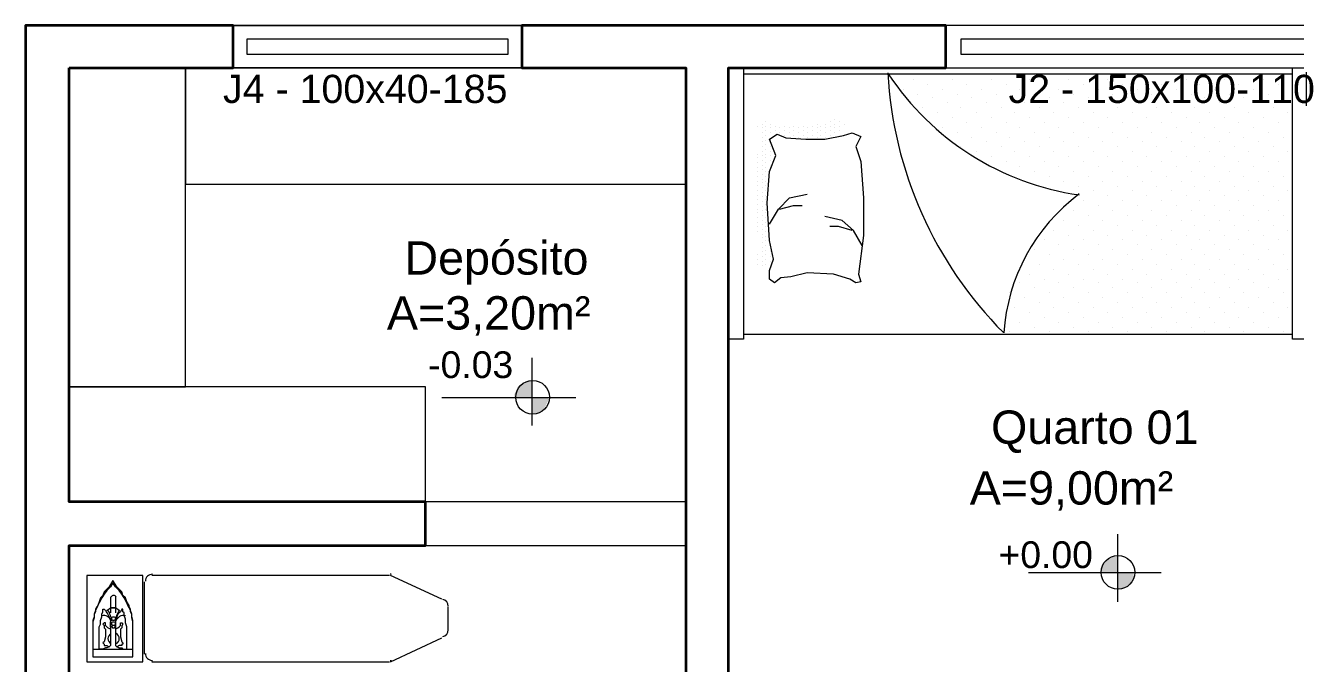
# Model space of a CAD drawing. Header units: millimetres. Extents: x 51.3 to 71.5, y 31.8 to 61.9.
# Drawn here: x 55.062 to 59.453, y 54.189 to 56.396 of the extents above; entities that cross this region are included whole.
import ezdxf

# ---------------------------------------------------------------- set-up
doc = ezdxf.new("R2010")
doc.units = ezdxf.units.MM
for name, color, linetype in [('PDF_COTAS', 1, 'Continuous'), ('PDF_Parede Corte', 7, 'Continuous'), ('PDF_Texto', 7, 'Continuous')]:
    doc.layers.add(name, color=color, linetype=linetype)
for name, color, linetype, true_color in [('PDF_Janelas', 7, 'Continuous', 0xffbf7f), ('PDF_Layout', 7, 'Continuous', 0x767676), ('PDF_PISO', 7, 'Continuous', 0xb9b9b9)]:
    doc.layers.add(name, color=color, linetype=linetype, true_color=true_color)
doc.styles.add('PDF Arial', font='arial.ttf')

msp = doc.modelspace()

# ---------------------------------------------------------------- hatches: boundary and pattern name
at = {"layer": 'PDF_COTAS', "transparency": 33554559}
h = msp.add_hatch(color=256, dxfattribs=at)
h.paths.add_polyline_path([(56.8692, 55.1073), (56.813, 55.1073), (56.813, 55.0511), (56.8217, 55.0511), (56.8476, 55.0641), (56.8563, 55.0728), (56.8692, 55.0987)])
h.paths.add_polyline_path([(56.813, 55.1679), (56.8001, 55.1679), (56.7741, 55.1549), (56.7655, 55.1463), (56.7525, 55.1203), (56.7525, 55.1073), (56.813, 55.1073)])
h = msp.add_hatch(color=256, dxfattribs=at)
h.paths.add_polyline_path([(58.8927, 54.502), (58.8365, 54.502), (58.8365, 54.4415), (58.8451, 54.4458), (58.8538, 54.4458), (58.8711, 54.4545), (58.8797, 54.4631), (58.8927, 54.4891)])
h.paths.add_polyline_path([(58.8365, 54.5582), (58.8235, 54.5582), (58.7976, 54.5453), (58.7889, 54.5366), (58.7803, 54.5193), (58.7803, 54.5107), (58.7759, 54.502), (58.8365, 54.502)])

# ---------------------------------------------------------------- linework, layer by layer
at = {"layer": 'PDF_COTAS', "lineweight": 5}
for points in [[(56.813, 55.2457), (56.813, 55.0122)], [(56.9644, 55.1073), (56.5017, 55.1073)], [(58.8365, 54.6361), (58.8365, 54.4026)], [(58.9878, 54.502), (58.5295, 54.502)]]:
    msp.add_lwpolyline(points, dxfattribs=at)
for centre in [(56.8152, 55.1095), (58.8386, 54.5042)]:
    msp.add_circle(centre, 0.0584, dxfattribs=at)
at = {"layer": 'PDF_Janelas', "lineweight": 5}
for points in [[(56.2769, 56.2488), (56.7784, 56.2488), (56.7784, 56.3958), (55.7797, 56.3958), (55.7797, 56.2488)], [(58.9921, 56.2488), (59.7444, 56.2488), (59.7444, 56.3958), (58.2441, 56.3958), (58.2441, 56.2488)], [(56.2769, 56.2963), (56.7309, 56.2963), (56.7309, 56.3482), (55.8273, 56.3482), (55.8273, 56.2963)], [(58.9921, 56.2963), (59.6926, 56.2963), (59.6926, 56.3482), (58.296, 56.3482), (58.296, 56.2963)]]:
    msp.add_lwpolyline(points, close=True, dxfattribs=at)
at = {"layer": 'PDF_Layout', "lineweight": 5}
for points in [[(55.062, 53.2482), (55.062, 56.3958), (57.3448, 56.3958)], [(59.4418, 56.2272), (57.5437, 56.2272)], [(58.0799, 56.2272), (58.0799, 56.2272)], [(58.1317, 56.2099), (58.1317, 56.2099)], [(58.2139, 56.2272), (58.2139, 56.2272)], [(58.2658, 56.2099), (58.2658, 56.2099)], [(58.3479, 56.2272), (58.3479, 56.2272)], [(58.3998, 56.2099), (58.3998, 56.2099)], [(58.4819, 56.2272), (58.4819, 56.2272)], [(58.5338, 56.2099), (58.5338, 56.2099)], [(58.616, 56.2272), (58.616, 56.2272)], [(58.6679, 56.2099), (58.6679, 56.2099)], [(58.7543, 56.2272), (58.7543, 56.2272)], [(58.8019, 56.2099), (58.8019, 56.2099)], [(58.8884, 56.2272), (58.8884, 56.2272)], [(58.9359, 56.2099), (58.9359, 56.2099)], [(59.0224, 56.2272), (59.0224, 56.2272)], [(59.0743, 56.2099), (59.0743, 56.2099)], [(59.1564, 56.2272), (59.1564, 56.2272)], [(59.2083, 56.2099), (59.2083, 56.2099)], [(59.2905, 56.2272), (59.2905, 56.2272)], [(59.3423, 56.2099), (59.3423, 56.2099)], [(59.4245, 56.2272), (59.4245, 56.2272)], [(58.0971, 56.1753), (58.0971, 56.1753)], [(58.1447, 56.158), (58.1447, 56.158)], [(58.1793, 56.1926), (58.1793, 56.1926)], [(58.2312, 56.1753), (58.2312, 56.1753)], [(58.2831, 56.158), (58.2831, 56.158)], [(58.3133, 56.1926), (58.3133, 56.1926)], [(58.3652, 56.1753), (58.3652, 56.1753)], [(58.4171, 56.158), (58.4171, 56.158)], [(58.4517, 56.1926), (58.4517, 56.1926)], [(58.4992, 56.1753), (58.4992, 56.1753)], [(58.5511, 56.158), (58.5511, 56.158)], [(58.5857, 56.1926), (58.5857, 56.1926)], [(58.6333, 56.1753), (58.6333, 56.1753)], [(58.6852, 56.158), (58.6852, 56.158)], [(58.7197, 56.1926), (58.7197, 56.1926)], [(58.7716, 56.1753), (58.7716, 56.1753)], [(58.8192, 56.158), (58.8192, 56.158)], [(58.8538, 56.1926), (58.8538, 56.1926)], [(58.9057, 56.1753), (58.9057, 56.1753)], [(58.9532, 56.158), (58.9532, 56.158)], [(58.9878, 56.1926), (58.9878, 56.1926)], [(59.0397, 56.1753), (59.0397, 56.1753)], [(59.0916, 56.158), (59.0916, 56.158)], [(59.1218, 56.1926), (59.1218, 56.1926)], [(59.1737, 56.1753), (59.1737, 56.1753)], [(59.2256, 56.158), (59.2256, 56.158)], [(59.2559, 56.1926), (59.2559, 56.1926)], [(59.3078, 56.1753), (59.3078, 56.1753)], [(59.3596, 56.158), (59.3596, 56.158)], [(59.3942, 56.1926), (59.3942, 56.1926)], [(58.1966, 56.145), (58.1966, 56.145)], [(58.2485, 56.1277), (58.2485, 56.1277)], [(58.3306, 56.145), (58.3306, 56.145)], [(58.3825, 56.1277), (58.3825, 56.1277)], [(58.4647, 56.145), (58.4647, 56.145)], [(58.5165, 56.1277), (58.5165, 56.1277)], [(58.603, 56.145), (58.603, 56.145)], [(58.6506, 56.1277), (58.6506, 56.1277)], [(58.737, 56.145), (58.737, 56.145)], [(58.7846, 56.1277), (58.7846, 56.1277)], [(58.8711, 56.145), (58.8711, 56.145)], [(58.923, 56.1277), (58.923, 56.1277)], [(59.0051, 56.145), (59.0051, 56.145)], [(59.057, 56.1277), (59.057, 56.1277)], [(59.1391, 56.145), (59.1391, 56.145)], [(59.191, 56.1277), (59.191, 56.1277)], [(59.2732, 56.145), (59.2732, 56.145)], [(59.325, 56.1277), (59.325, 56.1277)], [(59.4115, 56.145), (59.4115, 56.145)], [(57.8593, 56.0715), (57.8593, 56.0715)], [(58.162, 56.1104), (58.162, 56.1104)], [(58.2139, 56.0931), (58.2139, 56.0931)], [(58.2658, 56.0758), (58.2658, 56.0758)], [(58.296, 56.1104), (58.296, 56.1104)], [(58.3479, 56.0931), (58.3479, 56.0931)], [(58.3998, 56.0758), (58.3998, 56.0758)], [(58.4344, 56.1104), (58.4344, 56.1104)], [(58.4819, 56.0931), (58.4819, 56.0931)], [(58.5338, 56.0758), (58.5338, 56.0758)], [(58.5684, 56.1104), (58.5684, 56.1104)], [(58.616, 56.0931), (58.616, 56.0931)], [(58.6679, 56.0758), (58.6679, 56.0758)], [(58.7024, 56.1104), (58.7024, 56.1104)], [(58.7543, 56.0931), (58.7543, 56.0931)], [(58.8019, 56.0758), (58.8019, 56.0758)], [(58.8365, 56.1104), (58.8365, 56.1104)], [(58.8884, 56.0931), (58.8884, 56.0931)], [(58.9359, 56.0758), (58.9359, 56.0758)], [(58.9705, 56.1104), (58.9705, 56.1104)], [(59.0224, 56.0931), (59.0224, 56.0931)], [(59.0743, 56.0758), (59.0743, 56.0758)], [(59.1045, 56.1104), (59.1045, 56.1104)], [(59.1564, 56.0931), (59.1564, 56.0931)], [(59.2083, 56.0758), (59.2083, 56.0758)], [(59.2429, 56.1104), (59.2429, 56.1104)], [(59.2905, 56.0931), (59.2905, 56.0931)], [(59.3423, 56.0758), (59.3423, 56.0758)], [(59.3769, 56.1104), (59.3769, 56.1104)], [(59.4245, 56.0931), (59.4245, 56.0931)], [(57.5913, 56.0456), (57.5913, 56.0456)], [(57.6086, 56.0542), (57.6086, 56.0542)], [(57.6086, 56.0412), (57.6086, 56.0412)], [(57.6215, 56.0629), (57.6215, 56.0629)], [(57.6215, 56.0456), (57.6215, 56.0456)], [(57.6215, 56.0326), (57.6215, 56.0326)], [(57.6388, 56.0542), (57.6388, 56.0542)], [(57.6388, 56.0412), (57.6388, 56.0412)], [(57.6561, 56.0456), (57.6561, 56.0456)], [(57.6561, 56.0326), (57.6561, 56.0326)], [(57.6691, 56.0412), (57.6691, 56.0412)], [(57.6864, 56.0456), (57.6864, 56.0456)], [(57.6864, 56.0326), (57.6864, 56.0326)], [(57.7037, 56.0412), (57.7037, 56.0412)], [(57.7167, 56.0456), (57.7167, 56.0456)], [(57.7167, 56.0326), (57.7167, 56.0326)], [(57.734, 56.0412), (57.734, 56.0412)], [(57.7513, 56.0456), (57.7513, 56.0456)], [(57.7513, 56.0326), (57.7513, 56.0326)], [(57.7642, 56.0412), (57.7642, 56.0412)], [(57.7815, 56.0456), (57.7815, 56.0456)], [(57.7815, 56.0326), (57.7815, 56.0326)], [(57.7988, 56.0542), (57.7988, 56.0542)], [(57.7988, 56.0412), (57.7988, 56.0412)], [(57.8118, 56.0456), (57.8118, 56.0456)], [(57.8118, 56.0326), (57.8118, 56.0326)], [(57.8291, 56.0542), (57.8291, 56.0542)], [(57.8291, 56.0412), (57.8291, 56.0412)], [(57.8464, 56.0629), (57.8464, 56.0629)], [(57.8464, 56.0456), (57.8464, 56.0456)], [(57.8464, 56.0326), (57.8464, 56.0326)], [(57.8593, 56.0542), (57.8593, 56.0542)], [(57.8593, 56.0412), (57.8593, 56.0412)], [(57.8766, 56.0629), (57.8766, 56.0629)], [(57.8766, 56.0456), (57.8766, 56.0456)], [(57.8766, 56.0326), (57.8766, 56.0326)], [(57.8939, 56.0542), (57.8939, 56.0542)], [(58.2312, 56.0412), (58.2312, 56.0412)], [(58.3133, 56.0585), (58.3133, 56.0585)], [(58.3652, 56.0412), (58.3652, 56.0412)], [(58.4517, 56.0585), (58.4517, 56.0585)], [(58.4992, 56.0412), (58.4992, 56.0412)], [(58.5857, 56.0585), (58.5857, 56.0585)], [(58.6333, 56.0412), (58.6333, 56.0412)], [(58.7197, 56.0585), (58.7197, 56.0585)], [(58.7716, 56.0412), (58.7716, 56.0412)], [(58.8538, 56.0585), (58.8538, 56.0585)], [(58.9057, 56.0412), (58.9057, 56.0412)], [(58.9878, 56.0585), (58.9878, 56.0585)], [(59.0397, 56.0412), (59.0397, 56.0412)], [(59.1218, 56.0585), (59.1218, 56.0585)], [(59.1737, 56.0412), (59.1737, 56.0412)], [(59.2559, 56.0585), (59.2559, 56.0585)], [(59.3078, 56.0412), (59.3078, 56.0412)], [(59.3942, 56.0585), (59.3942, 56.0585)], [(57.6086, 56.0239), (57.6086, 56.0239)], [(57.6086, 56.0067), (57.6086, 56.0067)], [(57.6086, 55.9937), (57.6086, 55.9937)], [(57.6215, 56.0153), (57.6215, 56.0153)], [(57.6215, 55.998), (57.6215, 55.998)], [(57.6215, 55.985), (57.6215, 55.985)], [(57.6388, 56.0239), (57.6388, 56.0239)], [(57.6388, 56.0067), (57.6388, 56.0067)], [(57.6388, 55.9937), (57.6388, 55.9937)], [(57.6561, 56.0153), (57.6561, 56.0153)], [(57.6691, 56.0239), (57.6691, 56.0239)], [(57.6864, 56.0153), (57.6864, 56.0153)], [(57.7037, 56.0239), (57.7037, 56.0239)], [(57.7037, 56.0067), (57.7037, 56.0067)], [(57.7167, 56.0153), (57.7167, 56.0153)], [(57.734, 56.0239), (57.734, 56.0239)], [(57.734, 56.0067), (57.734, 56.0067)], [(57.7513, 56.0153), (57.7513, 56.0153)], [(57.7642, 56.0239), (57.7642, 56.0239)], [(57.7642, 56.0067), (57.7642, 56.0067)], [(57.7815, 56.0153), (57.7815, 56.0153)], [(57.7988, 56.0239), (57.7988, 56.0239)], [(57.7988, 56.0067), (57.7988, 56.0067)], [(57.8118, 56.0153), (57.8118, 56.0153)], [(57.8291, 56.0239), (57.8291, 56.0239)], [(57.8291, 56.0067), (57.8291, 56.0067)], [(57.8464, 56.0153), (57.8464, 56.0153)], [(57.8593, 56.0239), (57.8593, 56.0239)], [(57.8766, 56.0153), (57.8766, 56.0153)], [(58.2831, 56.0239), (58.2831, 56.0239)], [(58.3306, 56.0067), (58.3306, 56.0067)], [(58.3825, 55.9937), (58.3825, 55.9937)], [(58.4171, 56.0239), (58.4171, 56.0239)], [(58.4647, 56.0067), (58.4647, 56.0067)], [(58.5165, 55.9937), (58.5165, 55.9937)], [(58.5511, 56.0239), (58.5511, 56.0239)], [(58.603, 56.0067), (58.603, 56.0067)], [(58.6506, 55.9937), (58.6506, 55.9937)], [(58.6852, 56.0239), (58.6852, 56.0239)], [(58.737, 56.0067), (58.737, 56.0067)], [(58.7846, 55.9937), (58.7846, 55.9937)], [(58.8192, 56.0239), (58.8192, 56.0239)], [(58.8711, 56.0067), (58.8711, 56.0067)], [(58.923, 55.9937), (58.923, 55.9937)], [(58.9532, 56.0239), (58.9532, 56.0239)], [(59.0051, 56.0067), (59.0051, 56.0067)], [(59.057, 55.9937), (59.057, 55.9937)], [(59.0916, 56.0239), (59.0916, 56.0239)], [(59.1391, 56.0067), (59.1391, 56.0067)], [(59.191, 55.9937), (59.191, 55.9937)], [(59.2256, 56.0239), (59.2256, 56.0239)], [(59.2732, 56.0067), (59.2732, 56.0067)], [(59.325, 55.9937), (59.325, 55.9937)], [(59.3596, 56.0239), (59.3596, 56.0239)], [(59.4115, 56.0067), (59.4115, 56.0067)], [(57.5913, 55.9504), (57.5913, 55.9504)], [(57.5913, 55.9375), (57.5913, 55.9375)], [(57.6086, 55.9764), (57.6086, 55.9764)], [(57.6086, 55.9591), (57.6086, 55.9591)], [(57.6086, 55.9461), (57.6086, 55.9461)], [(57.6215, 55.9677), (57.6215, 55.9677)], [(57.6215, 55.9504), (57.6215, 55.9504)], [(57.6215, 55.9375), (57.6215, 55.9375)], [(57.6388, 55.9764), (57.6388, 55.9764)], [(57.6388, 55.9591), (57.6388, 55.9591)], [(57.6388, 55.9461), (57.6388, 55.9461)], [(58.296, 55.9764), (58.296, 55.9764)], [(58.3479, 55.9591), (58.3479, 55.9591)], [(58.3998, 55.9418), (58.3998, 55.9418)], [(58.4344, 55.9764), (58.4344, 55.9764)], [(58.4819, 55.9591), (58.4819, 55.9591)], [(58.5338, 55.9418), (58.5338, 55.9418)], [(58.5684, 55.9764), (58.5684, 55.9764)], [(58.616, 55.9591), (58.616, 55.9591)], [(58.6679, 55.9418), (58.6679, 55.9418)], [(58.7024, 55.9764), (58.7024, 55.9764)], [(58.7543, 55.9591), (58.7543, 55.9591)], [(58.8019, 55.9418), (58.8019, 55.9418)], [(58.8365, 55.9764), (58.8365, 55.9764)], [(58.8884, 55.9591), (58.8884, 55.9591)], [(58.9359, 55.9418), (58.9359, 55.9418)], [(58.9705, 55.9764), (58.9705, 55.9764)], [(59.0224, 55.9591), (59.0224, 55.9591)], [(59.0743, 55.9418), (59.0743, 55.9418)], [(59.1045, 55.9764), (59.1045, 55.9764)], [(59.1564, 55.9591), (59.1564, 55.9591)], [(59.2083, 55.9418), (59.2083, 55.9418)], [(59.2429, 55.9764), (59.2429, 55.9764)], [(59.2905, 55.9591), (59.2905, 55.9591)], [(59.3423, 55.9418), (59.3423, 55.9418)], [(59.3769, 55.9764), (59.3769, 55.9764)], [(59.4245, 55.9591), (59.4245, 55.9591)], [(57.5913, 55.9202), (57.5913, 55.9202)], [(57.5913, 55.9029), (57.5913, 55.9029)], [(57.6086, 55.9288), (57.6086, 55.9288)], [(57.6086, 55.9115), (57.6086, 55.9115)], [(57.6086, 55.8986), (57.6086, 55.8986)], [(57.6215, 55.9202), (57.6215, 55.9202)], [(57.6215, 55.9029), (57.6215, 55.9029)], [(57.6388, 55.9288), (57.6388, 55.9288)], [(57.6388, 55.9115), (57.6388, 55.9115)], [(58.4517, 55.9245), (58.4517, 55.9245)], [(58.4992, 55.9072), (58.4992, 55.9072)], [(58.5857, 55.9245), (58.5857, 55.9245)], [(58.6333, 55.9072), (58.6333, 55.9072)], [(58.7197, 55.9245), (58.7197, 55.9245)], [(58.7716, 55.9072), (58.7716, 55.9072)], [(58.8538, 55.9245), (58.8538, 55.9245)], [(58.9057, 55.9072), (58.9057, 55.9072)], [(58.9878, 55.9245), (58.9878, 55.9245)], [(59.0397, 55.9072), (59.0397, 55.9072)], [(59.1218, 55.9245), (59.1218, 55.9245)], [(59.1737, 55.9072), (59.1737, 55.9072)], [(59.2559, 55.9245), (59.2559, 55.9245)], [(59.3078, 55.9072), (59.3078, 55.9072)], [(59.3942, 55.9245), (59.3942, 55.9245)], [(57.5913, 55.8899), (57.5913, 55.8899)], [(57.5913, 55.8726), (57.5913, 55.8726)], [(57.5913, 55.8553), (57.5913, 55.8553)], [(57.6086, 55.8813), (57.6086, 55.8813)], [(57.6086, 55.864), (57.6086, 55.864)], [(57.6086, 55.851), (57.6086, 55.851)], [(57.6215, 55.8899), (57.6215, 55.8899)], [(57.6215, 55.8726), (57.6215, 55.8726)], [(57.6215, 55.8553), (57.6215, 55.8553)], [(58.5165, 55.8553), (58.5165, 55.8553)], [(58.5511, 55.8899), (58.5511, 55.8899)], [(58.603, 55.8726), (58.603, 55.8726)], [(58.6506, 55.8553), (58.6506, 55.8553)], [(58.6852, 55.8899), (58.6852, 55.8899)], [(58.737, 55.8726), (58.737, 55.8726)], [(58.7846, 55.8553), (58.7846, 55.8553)], [(58.8192, 55.8899), (58.8192, 55.8899)], [(58.8711, 55.8726), (58.8711, 55.8726)], [(58.923, 55.8553), (58.923, 55.8553)], [(58.9532, 55.8899), (58.9532, 55.8899)], [(59.0051, 55.8726), (59.0051, 55.8726)], [(59.057, 55.8553), (59.057, 55.8553)], [(59.0916, 55.8899), (59.0916, 55.8899)], [(59.1391, 55.8726), (59.1391, 55.8726)], [(59.191, 55.8553), (59.191, 55.8553)], [(59.2256, 55.8899), (59.2256, 55.8899)], [(59.2732, 55.8726), (59.2732, 55.8726)], [(59.325, 55.8553), (59.325, 55.8553)], [(59.3596, 55.8899), (59.3596, 55.8899)], [(59.4115, 55.8726), (59.4115, 55.8726)], [(57.5913, 55.8424), (57.5913, 55.8424)], [(57.5913, 55.8251), (57.5913, 55.8251)], [(57.5913, 55.8078), (57.5913, 55.8078)], [(57.6086, 55.8337), (57.6086, 55.8337)], [(57.6086, 55.8164), (57.6086, 55.8164)], [(57.6215, 55.8424), (57.6215, 55.8424)], [(57.6215, 55.8251), (57.6215, 55.8251)], [(57.6215, 55.8078), (57.6215, 55.8078)], [(57.6345, 55.7083), (57.6648, 55.7602), (57.7037, 55.7991), (57.7642, 55.8121)], [(58.5684, 55.838), (58.5684, 55.838)], [(58.7024, 55.838), (58.7024, 55.838)], [(58.7543, 55.8251), (58.7543, 55.8251)], [(58.8019, 55.8078), (58.8019, 55.8078)], [(58.8365, 55.838), (58.8365, 55.838)], [(58.8884, 55.8251), (58.8884, 55.8251)], [(58.9359, 55.8078), (58.9359, 55.8078)], [(58.9705, 55.838), (58.9705, 55.838)], [(59.0224, 55.8251), (59.0224, 55.8251)], [(59.0743, 55.8078), (59.0743, 55.8078)], [(59.1045, 55.838), (59.1045, 55.838)], [(59.1564, 55.8251), (59.1564, 55.8251)], [(59.2083, 55.8078), (59.2083, 55.8078)], [(59.2429, 55.838), (59.2429, 55.838)], [(59.2905, 55.8251), (59.2905, 55.8251)], [(59.3423, 55.8078), (59.3423, 55.8078)], [(59.3769, 55.838), (59.3769, 55.838)], [(59.4245, 55.8251), (59.4245, 55.8251)], [(57.5913, 55.7948), (57.5913, 55.7948)], [(57.5913, 55.7775), (57.5913, 55.7775)], [(57.6086, 55.8034), (57.6086, 55.8034)], [(57.6086, 55.7861), (57.6086, 55.7861)], [(57.6086, 55.7689), (57.6086, 55.7689)], [(57.6215, 55.7948), (57.6215, 55.7948)], [(57.6215, 55.7775), (57.6215, 55.7775)], [(57.6691, 55.7602), (57.7167, 55.7732), (57.7469, 55.7732)], [(58.7197, 55.7905), (58.7197, 55.7905)], [(58.7716, 55.7732), (58.7716, 55.7732)], [(58.8538, 55.7905), (58.8538, 55.7905)], [(58.9057, 55.7732), (58.9057, 55.7732)], [(58.9878, 55.7905), (58.9878, 55.7905)], [(59.0397, 55.7732), (59.0397, 55.7732)], [(59.1218, 55.7905), (59.1218, 55.7905)], [(59.1737, 55.7732), (59.1737, 55.7732)], [(59.2559, 55.7905), (59.2559, 55.7905)], [(59.3078, 55.7732), (59.3078, 55.7732)], [(59.3942, 55.7905), (59.3942, 55.7905)], [(57.5913, 55.7602), (57.5913, 55.7602)], [(57.5913, 55.7472), (57.5913, 55.7472)], [(57.5913, 55.7299), (57.5913, 55.7299)], [(57.6086, 55.7559), (57.6086, 55.7559)], [(57.6086, 55.7386), (57.6086, 55.7386)], [(57.6086, 55.7213), (57.6086, 55.7213)], [(57.6215, 55.7602), (57.6215, 55.7602)], [(57.6215, 55.7472), (57.6215, 55.7472)], [(57.6215, 55.7299), (57.6215, 55.7299)], [(57.9545, 55.6348), (57.9242, 55.6867), (57.8853, 55.7213), (57.8248, 55.7343)], [(58.6506, 55.7213), (58.6506, 55.7213)], [(58.6852, 55.7559), (58.6852, 55.7559)], [(58.737, 55.7386), (58.737, 55.7386)], [(58.7846, 55.7213), (58.7846, 55.7213)], [(58.8192, 55.7559), (58.8192, 55.7559)], [(58.8711, 55.7386), (58.8711, 55.7386)], [(58.923, 55.7213), (58.923, 55.7213)], [(58.9532, 55.7559), (58.9532, 55.7559)], [(59.0051, 55.7386), (59.0051, 55.7386)], [(59.057, 55.7213), (59.057, 55.7213)], [(59.0916, 55.7559), (59.0916, 55.7559)], [(59.1391, 55.7386), (59.1391, 55.7386)], [(59.191, 55.7213), (59.191, 55.7213)], [(59.2256, 55.7559), (59.2256, 55.7559)], [(59.2732, 55.7386), (59.2732, 55.7386)], [(59.325, 55.7213), (59.325, 55.7213)], [(59.3596, 55.7559), (59.3596, 55.7559)], [(59.4115, 55.7386), (59.4115, 55.7386)], [(57.5913, 55.7126), (57.5913, 55.7126)], [(57.5913, 55.6997), (57.5913, 55.6997)], [(57.5913, 55.6824), (57.5913, 55.6824)], [(57.6086, 55.7083), (57.6086, 55.7083)], [(57.6086, 55.691), (57.6086, 55.691)], [(57.6086, 55.6737), (57.6086, 55.6737)], [(57.6215, 55.7126), (57.6215, 55.7126)], [(57.6215, 55.6997), (57.6215, 55.6997)], [(57.6215, 55.6824), (57.6215, 55.6824)], [(57.9199, 55.6867), (57.8723, 55.6997), (57.8421, 55.6997)], [(58.616, 55.6867), (58.616, 55.6867)], [(58.7024, 55.704), (58.7024, 55.704)], [(58.7543, 55.6867), (58.7543, 55.6867)], [(58.8365, 55.704), (58.8365, 55.704)], [(58.8884, 55.6867), (58.8884, 55.6867)], [(58.9705, 55.704), (58.9705, 55.704)], [(59.0224, 55.6867), (59.0224, 55.6867)], [(59.1045, 55.704), (59.1045, 55.704)], [(59.1564, 55.6867), (59.1564, 55.6867)], [(59.2429, 55.704), (59.2429, 55.704)], [(59.2905, 55.6867), (59.2905, 55.6867)], [(59.3769, 55.704), (59.3769, 55.704)], [(59.4245, 55.6867), (59.4245, 55.6867)], [(57.6086, 55.6608), (57.6086, 55.6608)], [(57.6086, 55.6435), (57.6086, 55.6435)], [(57.6215, 55.6651), (57.6215, 55.6651)], [(57.6215, 55.6521), (57.6215, 55.6521)], [(57.6215, 55.6348), (57.6215, 55.6348)], [(58.5857, 55.6564), (58.5857, 55.6564)], [(58.6333, 55.6391), (58.6333, 55.6391)], [(58.6679, 55.6694), (58.6679, 55.6694)], [(58.7197, 55.6564), (58.7197, 55.6564)], [(58.7716, 55.6391), (58.7716, 55.6391)], [(58.8019, 55.6694), (58.8019, 55.6694)], [(58.8538, 55.6564), (58.8538, 55.6564)], [(58.9057, 55.6391), (58.9057, 55.6391)], [(58.9359, 55.6694), (58.9359, 55.6694)], [(58.9878, 55.6564), (58.9878, 55.6564)], [(59.0397, 55.6391), (59.0397, 55.6391)], [(59.0743, 55.6694), (59.0743, 55.6694)], [(59.1218, 55.6564), (59.1218, 55.6564)], [(59.1737, 55.6391), (59.1737, 55.6391)], [(59.2083, 55.6694), (59.2083, 55.6694)], [(59.2559, 55.6564), (59.2559, 55.6564)], [(59.3078, 55.6391), (59.3078, 55.6391)], [(59.3423, 55.6694), (59.3423, 55.6694)], [(59.3942, 55.6564), (59.3942, 55.6564)], [(57.5913, 55.6046), (57.5913, 55.6046)], [(57.5913, 55.5873), (57.5913, 55.5873)], [(57.6086, 55.6262), (57.6086, 55.6262)], [(57.6086, 55.6132), (57.6086, 55.6132)], [(57.6086, 55.5959), (57.6086, 55.5959)], [(57.6215, 55.6175), (57.6215, 55.6175)], [(57.6215, 55.6046), (57.6215, 55.6046)], [(57.6215, 55.5873), (57.6215, 55.5873)], [(57.6388, 55.6262), (57.6388, 55.6262)], [(57.6388, 55.6132), (57.6388, 55.6132)], [(57.6388, 55.5959), (57.6388, 55.5959)], [(58.5165, 55.5873), (58.5165, 55.5873)], [(58.5511, 55.6219), (58.5511, 55.6219)], [(58.603, 55.6046), (58.603, 55.6046)], [(58.6506, 55.5873), (58.6506, 55.5873)], [(58.6852, 55.6219), (58.6852, 55.6219)], [(58.737, 55.6046), (58.737, 55.6046)], [(58.7846, 55.5873), (58.7846, 55.5873)], [(58.8192, 55.6219), (58.8192, 55.6219)], [(58.8711, 55.6046), (58.8711, 55.6046)], [(58.923, 55.5873), (58.923, 55.5873)], [(58.9532, 55.6219), (58.9532, 55.6219)], [(59.0051, 55.6046), (59.0051, 55.6046)], [(59.057, 55.5873), (59.057, 55.5873)], [(59.0916, 55.6219), (59.0916, 55.6219)], [(59.1391, 55.6046), (59.1391, 55.6046)], [(59.191, 55.5873), (59.191, 55.5873)], [(59.2256, 55.6219), (59.2256, 55.6219)], [(59.2732, 55.6046), (59.2732, 55.6046)], [(59.325, 55.5873), (59.325, 55.5873)], [(59.3596, 55.6219), (59.3596, 55.6219)], [(59.4115, 55.6046), (59.4115, 55.6046)], [(57.5913, 55.57), (57.5913, 55.57)], [(57.6086, 55.5786), (57.6086, 55.5786)], [(57.6086, 55.5656), (57.6086, 55.5656)], [(57.6215, 55.57), (57.6215, 55.57)], [(57.6388, 55.5786), (57.6388, 55.5786)], [(58.5684, 55.57), (58.5684, 55.57)], [(58.616, 55.5527), (58.616, 55.5527)], [(58.7024, 55.57), (58.7024, 55.57)], [(58.7543, 55.5527), (58.7543, 55.5527)], [(58.8365, 55.57), (58.8365, 55.57)], [(58.8884, 55.5527), (58.8884, 55.5527)], [(58.9705, 55.57), (58.9705, 55.57)], [(59.0224, 55.5527), (59.0224, 55.5527)], [(59.1045, 55.57), (59.1045, 55.57)], [(59.1564, 55.5527), (59.1564, 55.5527)], [(59.2429, 55.57), (59.2429, 55.57)], [(59.2905, 55.5527), (59.2905, 55.5527)], [(59.3769, 55.57), (59.3769, 55.57)], [(59.4245, 55.5527), (59.4245, 55.5527)], [(58.4992, 55.5051), (58.4992, 55.5051)], [(58.5338, 55.5354), (58.5338, 55.5354)], [(58.5857, 55.5181), (58.5857, 55.5181)], [(58.6333, 55.5051), (58.6333, 55.5051)], [(58.6679, 55.5354), (58.6679, 55.5354)], [(58.7197, 55.5181), (58.7197, 55.5181)], [(58.7716, 55.5051), (58.7716, 55.5051)], [(58.8019, 55.5354), (58.8019, 55.5354)], [(58.8538, 55.5181), (58.8538, 55.5181)], [(58.9057, 55.5051), (58.9057, 55.5051)], [(58.9359, 55.5354), (58.9359, 55.5354)], [(58.9878, 55.5181), (58.9878, 55.5181)], [(59.0397, 55.5051), (59.0397, 55.5051)], [(59.0743, 55.5354), (59.0743, 55.5354)], [(59.1218, 55.5181), (59.1218, 55.5181)], [(59.1737, 55.5051), (59.1737, 55.5051)], [(59.2083, 55.5354), (59.2083, 55.5354)], [(59.2559, 55.5181), (59.2559, 55.5181)], [(59.3078, 55.5051), (59.3078, 55.5051)], [(59.3423, 55.5354), (59.3423, 55.5354)], [(59.3942, 55.5181), (59.3942, 55.5181)], [(58.4647, 55.4705), (58.4647, 55.4705)], [(58.5511, 55.4878), (58.5511, 55.4878)], [(58.603, 55.4705), (58.603, 55.4705)], [(58.6852, 55.4878), (58.6852, 55.4878)], [(58.737, 55.4705), (58.737, 55.4705)], [(58.8192, 55.4878), (58.8192, 55.4878)], [(58.8711, 55.4705), (58.8711, 55.4705)], [(58.9532, 55.4878), (58.9532, 55.4878)], [(59.0051, 55.4705), (59.0051, 55.4705)], [(59.0916, 55.4878), (59.0916, 55.4878)], [(59.1391, 55.4705), (59.1391, 55.4705)], [(59.2256, 55.4878), (59.2256, 55.4878)], [(59.2732, 55.4705), (59.2732, 55.4705)], [(59.3596, 55.4878), (59.3596, 55.4878)], [(59.4115, 55.4705), (59.4115, 55.4705)], [(58.4819, 55.4186), (58.4819, 55.4186)], [(58.5165, 55.4532), (58.5165, 55.4532)], [(58.5684, 55.4359), (58.5684, 55.4359)], [(58.616, 55.4186), (58.616, 55.4186)], [(58.6506, 55.4532), (58.6506, 55.4532)], [(58.7024, 55.4359), (58.7024, 55.4359)], [(58.7543, 55.4186), (58.7543, 55.4186)], [(58.7846, 55.4532), (58.7846, 55.4532)], [(58.8365, 55.4359), (58.8365, 55.4359)], [(58.8884, 55.4186), (58.8884, 55.4186)], [(58.923, 55.4532), (58.923, 55.4532)], [(58.9705, 55.4359), (58.9705, 55.4359)], [(59.0224, 55.4186), (59.0224, 55.4186)], [(59.057, 55.4532), (59.057, 55.4532)], [(59.1045, 55.4359), (59.1045, 55.4359)], [(59.1564, 55.4186), (59.1564, 55.4186)], [(59.191, 55.4532), (59.191, 55.4532)], [(59.2429, 55.4359), (59.2429, 55.4359)], [(59.2905, 55.4186), (59.2905, 55.4186)], [(59.325, 55.4532), (59.325, 55.4532)], [(59.3769, 55.4359), (59.3769, 55.4359)], [(59.4245, 55.4186), (59.4245, 55.4186)], [(58.4517, 55.3841), (58.4517, 55.3841)], [(58.4992, 55.3668), (58.4992, 55.3668)], [(58.5338, 55.4013), (58.5338, 55.4013)], [(58.5857, 55.3841), (58.5857, 55.3841)], [(58.6333, 55.3668), (58.6333, 55.3668)], [(58.6679, 55.4013), (58.6679, 55.4013)], [(58.7197, 55.3841), (58.7197, 55.3841)], [(58.7716, 55.3668), (58.7716, 55.3668)], [(58.8019, 55.4013), (58.8019, 55.4013)], [(58.8538, 55.3841), (58.8538, 55.3841)], [(58.9057, 55.3668), (58.9057, 55.3668)], [(58.9359, 55.4013), (58.9359, 55.4013)], [(58.9878, 55.3841), (58.9878, 55.3841)], [(59.0397, 55.3668), (59.0397, 55.3668)], [(59.0743, 55.4013), (59.0743, 55.4013)], [(59.1218, 55.3841), (59.1218, 55.3841)], [(59.1737, 55.3668), (59.1737, 55.3668)], [(59.2083, 55.4013), (59.2083, 55.4013)], [(59.2559, 55.3841), (59.2559, 55.3841)], [(59.3078, 55.3668), (59.3078, 55.3668)], [(59.3423, 55.4013), (59.3423, 55.4013)], [(59.3942, 55.3841), (59.3942, 55.3841)], [(57.5437, 55.3278), (59.4418, 55.3278)], [(58.4647, 55.3365), (58.4647, 55.3365)], [(58.5511, 55.3495), (58.5511, 55.3495)], [(58.603, 55.3365), (58.603, 55.3365)], [(58.6852, 55.3495), (58.6852, 55.3495)], [(58.737, 55.3365), (58.737, 55.3365)], [(58.8192, 55.3495), (58.8192, 55.3495)], [(58.8711, 55.3365), (58.8711, 55.3365)], [(58.9532, 55.3495), (58.9532, 55.3495)], [(59.0051, 55.3365), (59.0051, 55.3365)], [(59.0916, 55.3495), (59.0916, 55.3495)], [(59.1391, 55.3365), (59.1391, 55.3365)], [(59.2256, 55.3495), (59.2256, 55.3495)], [(59.2732, 55.3365), (59.2732, 55.3365)], [(59.3596, 55.3495), (59.3596, 55.3495)], [(59.4115, 55.3365), (59.4115, 55.3365)], [(56.3201, 54.4934), (55.4987, 54.4934)], [(56.5017, 54.4112), (56.3245, 54.4934)], [(55.4338, 54.3334), (55.4295, 54.3464), (55.4295, 54.3594), (55.4252, 54.3723), (55.4208, 54.381), (55.4165, 54.3896), (55.4122, 54.3983), (55.4035, 54.4156), (55.3949, 54.4285), (55.3862, 54.4415), (55.3733, 54.4545), (55.3646, 54.4674), (55.356, 54.4545), (55.343, 54.4415), (55.3344, 54.4285), (55.3257, 54.4156), (55.3171, 54.3983), (55.3127, 54.3896), (55.3084, 54.381), (55.3041, 54.3723), (55.2998, 54.3594), (55.2998, 54.3464), (55.2955, 54.3334)], [(55.4727, 54.4718), (55.4727, 54.221)], [(55.3733, 54.4199), (55.3733, 54.381), (55.356, 54.381)], [(55.356, 54.4199), (55.356, 54.381), (55.3733, 54.381)], [(55.343, 54.3723), (55.356, 54.381), (55.356, 54.3637)], [(55.3862, 54.3723), (55.3733, 54.381), (55.3733, 54.3637)], [(56.5234, 54.3032), (56.5234, 54.3853)], [(55.356, 54.3075), (55.3473, 54.3118), (55.343, 54.3161), (55.3387, 54.3204), (55.3387, 54.3248), (55.3387, 54.3291), (55.3344, 54.3291), (55.33, 54.3248), (55.3344, 54.3204), (55.3344, 54.3118), (55.3387, 54.3075), (55.3387, 54.2988), (55.3387, 54.2902), (55.3387, 54.2815), (55.3344, 54.2642), (55.33, 54.2599), (55.3344, 54.2556), (55.3344, 54.2513), (55.3387, 54.2513), (55.343, 54.2513), (55.3517, 54.2469)], [(55.356, 54.3161), (55.356, 54.3334)], [(55.3733, 54.3161), (55.3733, 54.3334)], [(55.3733, 54.3075), (55.3819, 54.3118), (55.3862, 54.3161), (55.3906, 54.3204), (55.3906, 54.3248), (55.3906, 54.3291), (55.3949, 54.3291), (55.3992, 54.3248), (55.3949, 54.3204), (55.3949, 54.3118), (55.3906, 54.3075), (55.3906, 54.2988), (55.3906, 54.2902), (55.3906, 54.2815), (55.3949, 54.2642), (55.3992, 54.2599), (55.3992, 54.2556), (55.3949, 54.2556), (55.3949, 54.2513), (55.3906, 54.2513), (55.3862, 54.2513), (55.3776, 54.2469)], [(56.3245, 54.1951), (56.5017, 54.2772)], [(55.2955, 54.2383), (55.4338, 54.2383)], [(55.3171, 54.2383), (55.4122, 54.2383)], [(55.4987, 54.1951), (56.3201, 54.1951)]]:
    msp.add_lwpolyline(points, dxfattribs=at)
for points in [[(56.4455, 54.7485), (56.4455, 55.1463), (55.2133, 55.1463), (55.6154, 55.1463), (55.6154, 56.2488), (55.6154, 55.8467), (57.3448, 55.8467), (57.3448, 56.2488), (55.2133, 56.2488), (55.2133, 54.7485)], [(57.5437, 56.2488), (57.5437, 55.3106), (57.4918, 55.3106), (57.4918, 56.2488)], [(59.4893, 55.3106), (59.4418, 55.3106), (59.4418, 56.2488), (59.4893, 56.2488)], [(57.6561, 55.9461), (57.6345, 56.0023), (57.6605, 56.0196), (57.6907, 56.0067), (57.7599, 56.0023), (57.8248, 56.0023), (57.8896, 56.0153), (57.9199, 56.0239), (57.9501, 56.011), (57.9328, 55.9764), (57.9501, 55.9245), (57.9588, 55.7991), (57.9588, 55.6694), (57.9415, 55.5354), (57.9501, 55.5094), (57.9328, 55.5051), (57.9112, 55.5181), (57.855, 55.5354), (57.7642, 55.5397), (57.708, 55.5267), (57.6734, 55.5224), (57.6518, 55.5051), (57.6345, 55.5181), (57.6345, 55.5483), (57.6475, 55.5873), (57.6345, 55.6521), (57.6259, 55.7818), (57.6345, 55.8899)], [(55.4684, 54.1951), (55.4684, 54.4934), (55.2738, 54.4934), (55.2738, 54.1951)], [(55.3646, 54.4761), (55.3517, 54.4545), (55.3344, 54.4372), (55.33, 54.4242), (55.3214, 54.4156), (55.3171, 54.4026), (55.3127, 54.3896), (55.3084, 54.3853), (55.3041, 54.3767), (55.3041, 54.368), (55.2998, 54.3594), (55.2998, 54.3507), (55.2955, 54.3377), (55.2955, 54.3248), (55.2955, 54.3204), (55.2955, 54.3161), (55.2955, 54.3118), (55.2955, 54.3075), (55.2955, 54.2859), (55.2955, 54.2469), (55.2955, 54.2253), (55.2955, 54.2167), (55.2955, 54.2124), (55.2998, 54.2124), (55.3041, 54.2124), (55.3646, 54.2124), (55.4252, 54.2124), (55.4295, 54.2124), (55.4338, 54.2124), (55.4338, 54.2167), (55.4338, 54.2253), (55.4338, 54.2469), (55.4338, 54.2859), (55.4338, 54.3075), (55.4338, 54.3118), (55.4338, 54.3161), (55.4338, 54.3204), (55.4338, 54.3248), (55.4338, 54.3377), (55.4295, 54.3507), (55.4295, 54.3594), (55.4252, 54.368), (55.4252, 54.3767), (55.4208, 54.3853), (55.4208, 54.3896), (55.4122, 54.4026), (55.4079, 54.4156), (55.3992, 54.4242), (55.3949, 54.4372), (55.3776, 54.4545)], [(55.3171, 54.2383), (55.3171, 54.3075), (55.3171, 54.3161), (55.3214, 54.3248), (55.3214, 54.3377), (55.3257, 54.3507), (55.3257, 54.3594), (55.33, 54.368), (55.33, 54.3723), (55.33, 54.3767), (55.3344, 54.3767), (55.3387, 54.3723), (55.343, 54.3637), (55.3473, 54.3594), (55.3517, 54.3507), (55.3517, 54.3464), (55.356, 54.3377), (55.356, 54.3334), (55.356, 54.3291), (55.356, 54.3204), (55.356, 54.3032), (55.356, 54.2686), (55.356, 54.2513), (55.3517, 54.2469), (55.343, 54.2426), (55.3387, 54.2426), (55.33, 54.2383), (55.3257, 54.2383)], [(55.4122, 54.3161), (55.4079, 54.3291), (55.4079, 54.3421), (55.4035, 54.355), (55.4035, 54.3637), (55.3992, 54.368), (55.3992, 54.3767), (55.3949, 54.3767), (55.3906, 54.368), (55.3862, 54.3637), (55.3819, 54.3594), (55.3776, 54.3507), (55.3776, 54.3421), (55.3733, 54.3377), (55.3733, 54.3334), (55.3733, 54.3291), (55.3733, 54.2556), (55.3733, 54.2513), (55.3776, 54.2469), (55.3819, 54.2469), (55.3862, 54.2426), (55.3949, 54.2426), (55.3992, 54.2383), (55.4079, 54.2383), (55.4122, 54.2383), (55.4122, 54.2426), (55.4122, 54.2513)]]:
    msp.add_lwpolyline(points, close=True, dxfattribs=at)
for points in [[(55.3455, 54.3747, -0.147784), (55.3588, 54.336, 0.383765), (55.326, 54.3543)], [(55.4076, 54.3543, 0.383765), (55.3748, 54.336, -0.147784), (55.3881, 54.3747)]]:
    msp.add_lwpolyline(points, format="xyb", dxfattribs=at)
for centre in [(55.3668, 54.3442), (55.3668, 54.3442), (55.3668, 54.3269), (55.3668, 54.3269)]:
    msp.add_circle(centre, 0.00649, dxfattribs=at)
for centre, radius, start, end in [((59.4223, 56.3071), 1.3814, 183.1476, 224.8242), ((58.843, 56.7568), 0.9577, 213.5193, 261.6614), ((59.0937, 55.2911), 0.6507, 126.7218, 176.38), ((55.5008, 54.4739), 0.0238, 89.9995, 180.0005), ((56.3223, 54.474), 0.0238, 77.6136, 89.9939), ((55.3668, 54.4134), 0.0108, 30.7174, 149.2826), ((56.4996, 54.3875), 0.0238, 359.9991, 77.632), ((55.3668, 54.3183), 0.00649, 176.9384, 3.0616), ((55.3668, 54.275), 0.0195, 117.808, 242.192), ((55.3668, 54.275), 0.0195, 297.808, 62.192), ((56.4996, 54.3053), 0.0238, 282.368, 0.0009), ((55.5008, 54.2232), 0.0238, 179.9995, 270.0005), ((56.3223, 54.2231), 0.0238, 270.0061, 282.3864)]:
    msp.add_arc(centre, radius, start, end, dxfattribs=at)
at = {"layer": 'PDF_Parede Corte', "lineweight": 35}
msp.add_lwpolyline([(55.2133, 56.2488), (55.7797, 56.2488), (55.7797, 56.3958), (55.062, 56.3958), (55.062, 53.2958), (55.2133, 53.2958), (55.2133, 54.5972), (56.4455, 54.5972), (56.4455, 54.7485), (55.2133, 54.7485)], close=True, dxfattribs=at)
msp.add_lwpolyline([(59.2818, 51.6441), (59.4288, 51.6441), (63.1558, 51.6441), (63.1558, 51.7955), (59.4288, 51.7955), (59.4288, 53.0969), (59.5845, 53.0969), (59.5845, 53.2482), (57.4918, 53.2482), (57.4918, 56.2488), (58.2441, 56.2488), (58.2441, 56.3958), (56.7784, 56.3958), (56.7784, 56.2488), (57.3448, 56.2488), (57.3448, 53.0969), (59.2818, 53.0969), (59.2818, 51.7955), (59.2299, 51.7955), (59.2299, 51.6441), (59.4288, 51.6441)], dxfattribs=at)
at = {"layer": 'PDF_PISO', "lineweight": 5}
msp.add_lwpolyline([(56.4455, 54.5972), (57.3448, 54.5972), (57.3448, 54.7485), (56.4455, 54.7485)], close=True, dxfattribs=at)

# ---------------------------------------------------------------- texts
at = {"layer": 'PDF_Texto', "attachment_point": 7, "style": 'PDF Arial'}
for s, insert, char_height in [('J4 - 100x40-185', (55.7451, 56.1261), 0.0974), ('J2 - 150x100-110', (58.4603, 56.1261), 0.0974), ('Depósito', (56.372, 55.499), 0.11544), ('A=3,20m²', (56.3115, 55.3223), 0.11544), ('-0.03', (56.4542, 55.1749), 0.09235), ('Quarto 01', (58.3998, 54.9168), 0.11544), ('A=9,00m²', (58.3263, 54.717), 0.11544), ('+0.00', (58.4257, 54.5178), 0.09235)]:
    msp.add_mtext(s, dxfattribs=dict(at, insert=insert, char_height=char_height))

doc.saveas('drawing.dxf')
